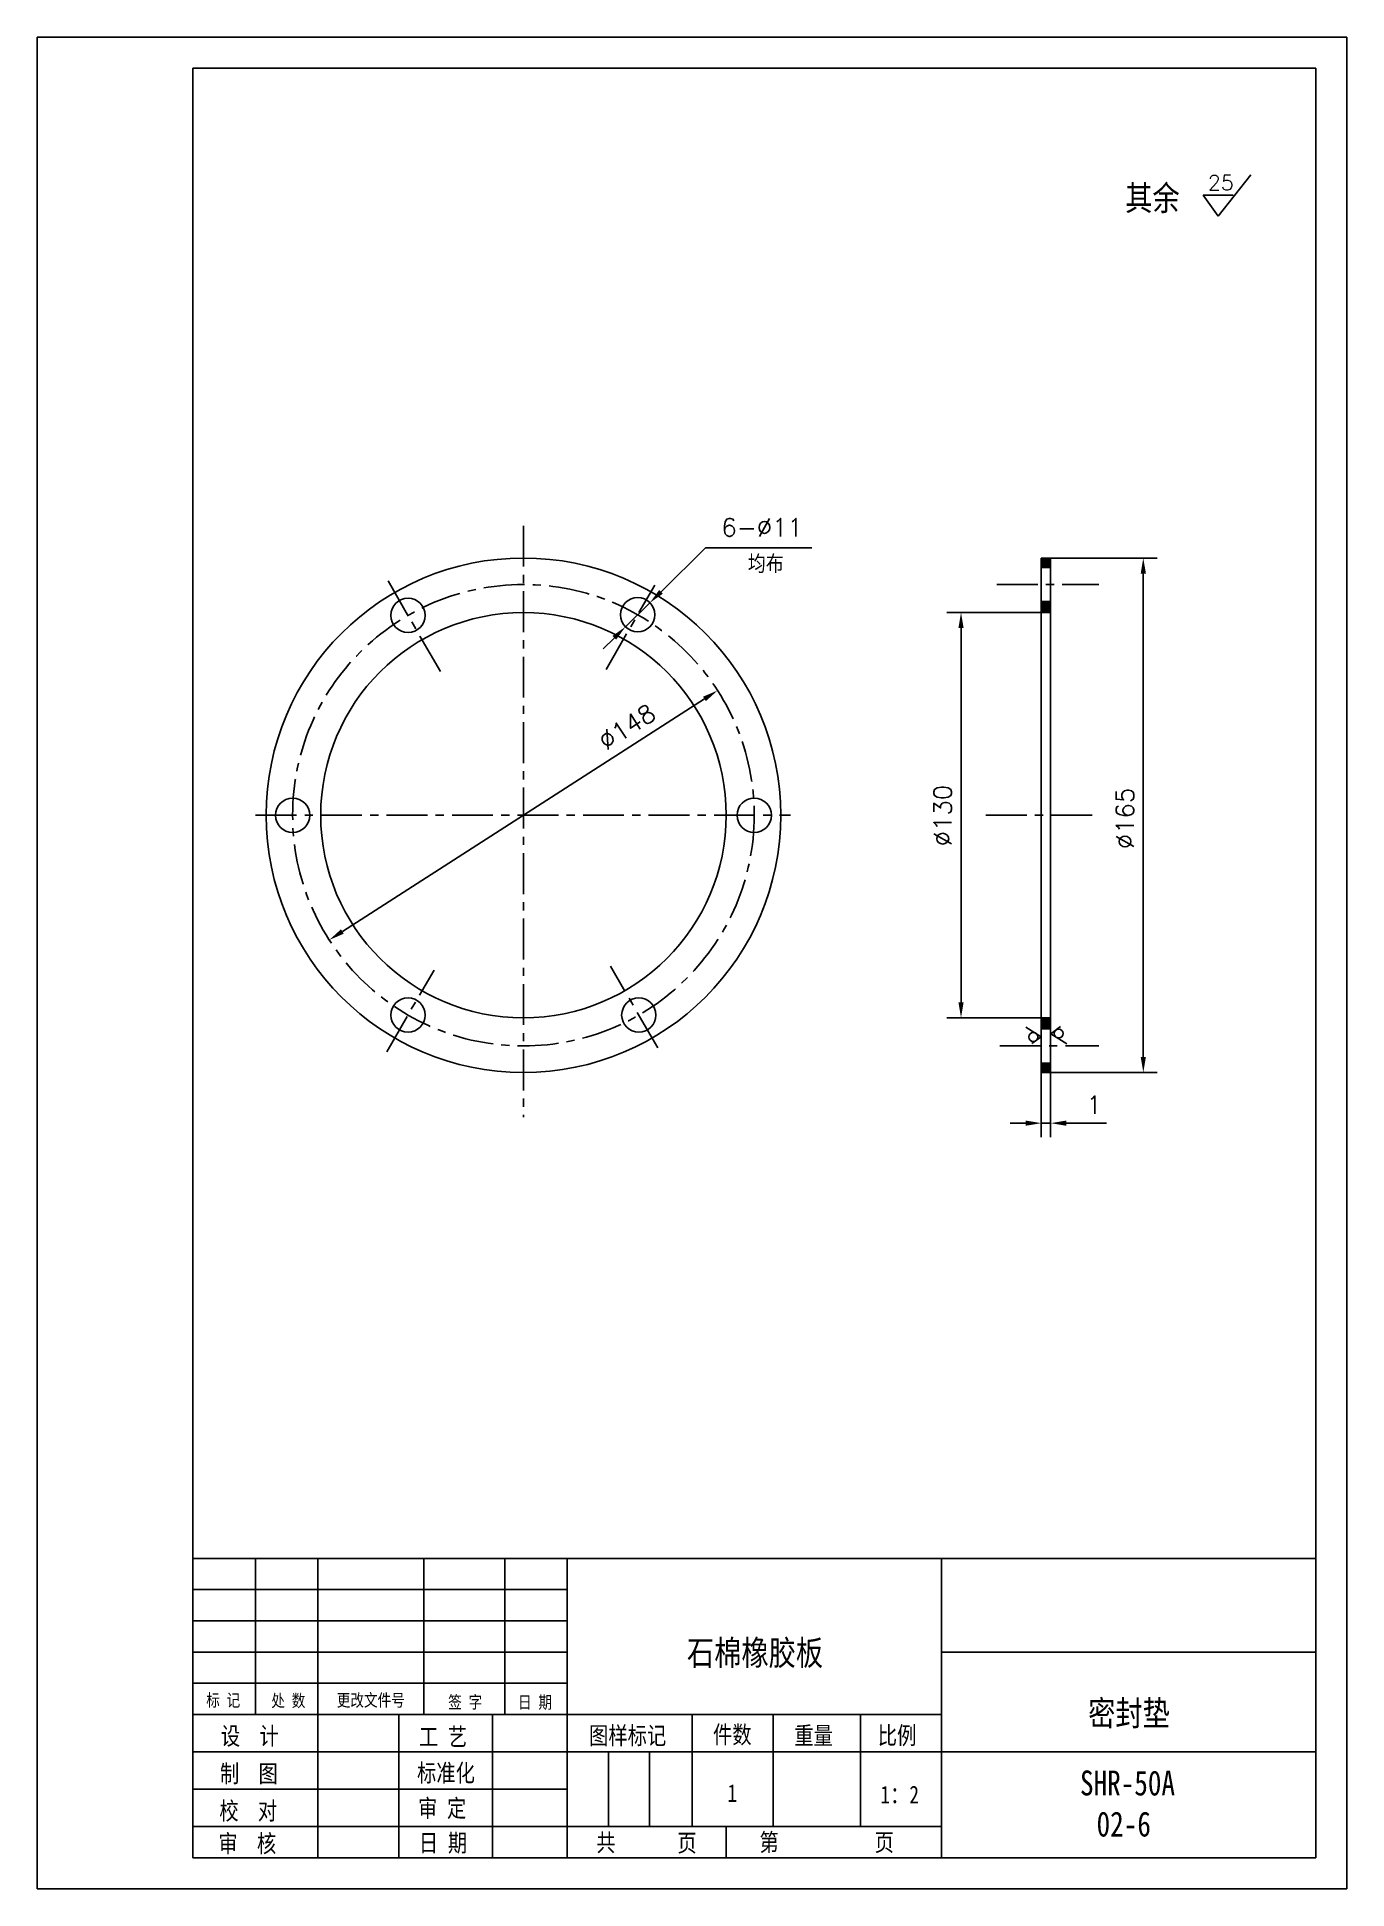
# Model space of a CAD drawing. Extents: x 346 to 766, y 134 to 728.
import ezdxf

# ---------------------------------------------------------------- set-up
doc = ezdxf.new("R2010")
doc.units = 0
doc.header["$LTSCALE"] = 10.5
doc.header["$MEASUREMENT"] = 0
doc.linetypes.add('CENTER', pattern=[2, 1.25, -0.25, 0.25, -0.25])
doc.layers.get('0').update_dxf_attribs({"color": 2, "linetype": 'CONTINUOUS'})
doc.layers.get('DEFPOINTS').update_dxf_attribs({"linetype": 'CONTINUOUS'})
doc.layers.add('PART', color=3, linetype='CONTINUOUS')
doc.layers.add('SMPEN_THICK', color=7, linetype='CONTINUOUS')
doc.styles.add('HZDX', font='', dxfattribs={"width": 0.8, "height": 7.5})
doc.styles.get("Standard").update_dxf_attribs({"font": 'txt.shx', "height": 5.75, "bigfont": 'hzfs.shx'})
doc.styles.get('HZDX').set_extended_font_data('SimSun')
doc.dimstyles.get("Standard").update_dxf_attribs({"dimtxt": 0.18, "dimasz": 0.18, "dimexe": 0.18, "dimexo": 0.0625, "dimgap": 0.09, "dimtad": 0, "dimtih": 1, "dimtoh": 1, "dimdec": 4, "dimzin": 0, "dimdsep": 46, "dimtxsty": 'Standard', "dimcen": 0.09, "dimadec": 0, "dimazin": 0, "dimtfac": 1, "dimtdec": 4, "dimtofl": 0, "dimtmove": 0, "dimatfit": 3, "dimfxl": 1, "dimtolj": 1, "dimtzin": 0, "dimarcsym": 0})

# ---------------------------------------------------------------- blocks, each defined once
blk = doc.blocks.new('*D5')
at = {"color": 2, "linetype": 'ByBlock', "transparency": 16777216}
for p, q in [((667.74, 543.41), (637.51, 543.41)), ((642.01, 538.41), (642.01, 418.41)), ((667.74, 413.41), (637.51, 413.41))]:
    blk.add_line(p, q, dxfattribs=at)
for points in [[(641.17, 538.41), (642.84, 538.41), (642.01, 543.41)], [(641.17, 418.41), (642.84, 418.41), (642.01, 413.41)]]:
    blk.add_solid(points, dxfattribs=at)
at = {"layer": 'DEFPOINTS', "color": 0, "linetype": 'ByBlock', "transparency": 16777216}
for p in [(667.74, 543.41), (642.01, 413.41), (667.74, 413.41)]:
    blk.add_point(p, dxfattribs=at)
at = {"color": 2, "linetype": 'ByBlock', "transparency": 16777216, "insert": (636.13, 478.28), "char_height": 5.75, "attachment_point": 5, "rotation": 90}
blk.add_mtext('\\A1;∅130', dxfattribs=at)
blk = doc.blocks.new('*D6')
at = {"color": 2, "linetype": 'ByBlock', "transparency": 16777216}
for p, q in [((670.74, 560.91), (704.95, 560.91)), ((700.45, 555.91), (700.45, 400.91)), ((670.74, 395.91), (704.95, 395.91))]:
    blk.add_line(p, q, dxfattribs=at)
for points in [[(699.62, 555.91), (701.29, 555.91), (700.45, 560.91)], [(699.62, 400.91), (701.29, 400.91), (700.45, 395.91)]]:
    blk.add_solid(points, dxfattribs=at)
at = {"layer": 'DEFPOINTS', "color": 0, "linetype": 'ByBlock', "transparency": 16777216}
for p in [(670.74, 560.91), (670.74, 395.91), (700.45, 395.91)]:
    blk.add_point(p, dxfattribs=at)
at = {"color": 2, "linetype": 'ByBlock', "transparency": 16777216, "insert": (694.58, 477.38), "char_height": 5.75, "attachment_point": 5, "rotation": 90}
blk.add_mtext('\\A1;∅165', dxfattribs=at)
blk = doc.blocks.new('*D7')
at = {"color": 2, "linetype": 'ByBlock', "transparency": 16777216}
for p, q in [((667.74, 398.41), (667.74, 377.64)), ((670.74, 398.41), (670.74, 377.64)), ((662.74, 382.14), (657.74, 382.14)), ((667.74, 382.14), (670.74, 382.14)), ((675.74, 382.14), (688.66, 382.14))]:
    blk.add_line(p, q, dxfattribs=at)
for points in [[(662.74, 382.97), (662.74, 381.31), (667.74, 382.14)], [(675.74, 382.97), (675.74, 381.31), (670.74, 382.14)]]:
    blk.add_solid(points, dxfattribs=at)
at = {"layer": 'DEFPOINTS', "color": 0, "linetype": 'ByBlock', "transparency": 16777216}
for p in [(667.74, 398.41), (670.74, 398.41), (670.74, 382.14)]:
    blk.add_point(p, dxfattribs=at)
at = {"color": 2, "linetype": 'ByBlock', "transparency": 16777216, "insert": (684.7, 388.02), "char_height": 5.75, "attachment_point": 5}
blk.add_mtext('\\A1;1', dxfattribs=at)
blk = doc.blocks.new('*D8')
at = {"color": 2, "linetype": 'ByBlock', "transparency": 16777216}
blk.add_line((443.65, 441.11), (559.74, 515.71), dxfattribs=at)
for points in [[(559.29, 516.41), (560.19, 515.01), (563.95, 518.42)], [(443.2, 441.81), (444.1, 440.41), (439.44, 438.4)]]:
    blk.add_solid(points, dxfattribs=at)
at = {"layer": 'DEFPOINTS', "color": 0, "linetype": 'ByBlock', "transparency": 16777216}
for p in [(563.95, 518.42), (439.44, 438.4)]:
    blk.add_point(p, dxfattribs=at)
at = {"color": 2, "linetype": 'ByBlock', "transparency": 16777216, "insert": (534.9, 506.73), "char_height": 5.75, "attachment_point": 5, "rotation": 32.72665}
blk.add_mtext('\\A1;∅148', dxfattribs=at)

msp = doc.modelspace()

# ---------------------------------------------------------------- hatches: boundary and pattern name
at = {"layer": 'SMPEN_THICK'}
h = msp.add_hatch(dxfattribs=at)
h.set_pattern_fill('ANSI31', color=256, style=0)
h.paths.add_polyline_path([(667.74175, 557.90964), (670.74175, 557.90964), (670.74175, 560.90964), (667.74175, 560.90964)])
h.paths.add_polyline_path([(670.74175, 543.40964), (670.74175, 546.90964), (667.74175, 546.90964), (667.74175, 543.40964)])
h.paths.add_polyline_path([(667.74175, 413.40964), (667.74175, 409.90964), (670.74175, 409.90964), (670.74175, 413.40964)])
h.paths.add_polyline_path([(670.74175, 395.90964), (670.74175, 398.90964), (667.74175, 398.90964), (667.74175, 395.90964)])

# ---------------------------------------------------------------- linework, layer by layer
for p, q in [((734.96226, 683.76193), (724.45651, 670.57518)), ((719.60677, 677.27537), (724.45651, 670.57518)), ((729.30626, 677.27537), (719.60677, 677.27537))]:
    msp.add_line(p, q)
at = {"color": 2, "linetype": 'ByBlock'}
for p, q in [((545.81958, 550.06816), (560.12634, 564.15244)), ((534.41756, 538.84345), (542.25645, 546.56044)), ((530.85443, 535.33573), (527.2913, 531.82801))]:
    msp.add_line(p, q, dxfattribs=at)
for points in [[(545.23496, 550.66202), (546.4042, 549.47431), (542.25645, 546.56044)], [(530.26981, 535.92959), (531.43905, 534.74188), (534.41756, 538.84345)]]:
    msp.add_solid(points, dxfattribs=at)
at = {"layer": 'DEFPOINTS', "color": 0, "linetype": 'ByBlock'}
msp.add_point((532.91756, 536.24538), dxfattribs=at)
at = {"layer": 'PART', "color": 6, "linetype": 'Continuous'}
for p, q in [((345.74862, 728.00996), (765.74862, 728.00996)), ((765.74862, 728.00996), (765.74862, 134.00996)), ((765.74862, 134.00996), (345.74862, 134.00996))]:
    msp.add_line(p, q, dxfattribs=at)
at = {"layer": 'PART', "color": 5, "linetype": 'Continuous'}
for p, q in [((395.74862, 718.00996), (755.74862, 718.00996)), ((755.74862, 718.00996), (755.74862, 144.00996)), ((395.74862, 240.00996), (395.74862, 144.00996)), ((755.74862, 144.00996), (395.74862, 144.00996))]:
    msp.add_line(p, q, dxfattribs=at)
at = {"layer": 'PART', "linetype": 'Continuous'}
for p, q in [((755.74862, 240.00996), (395.74862, 240.00996)), ((415.74862, 240.00996), (415.74862, 190.00996)), ((435.74862, 240.00996), (435.74862, 144.00996)), ((469.74862, 240.00996), (469.74862, 190.00996)), ((495.74862, 240.00996), (495.74862, 190.00996)), ((515.74862, 240.00996), (515.74862, 144.00996)), ((635.74862, 240.00996), (635.74862, 144.00996)), ((755.74862, 210.00996), (635.74862, 210.00996)), ((461.74862, 190.00996), (461.74862, 144.00996)), ((491.74862, 190.00996), (491.74862, 144.00996)), ((555.74862, 190.00996), (555.74862, 154.00996)), ((581.74862, 190.00996), (581.74862, 154.00996)), ((609.74862, 190.00996), (609.74862, 154.00996)), ((528.94862, 178.00996), (528.94862, 154.00996)), ((542.14862, 178.00996), (542.14862, 154.00996)), ((755.74862, 178.00996), (635.74862, 178.00996)), ((566.70417, 154.00996), (566.70417, 144.00996))]:
    msp.add_line(p, q, dxfattribs=at)
at = {"layer": 'SMPEN_THICK', "color": 6}
msp.add_line((345.74862, 134.00996), (345.74862, 728.00996), dxfattribs=at)
at = {"layer": 'SMPEN_THICK', "color": 5}
msp.add_line((395.74862, 240.00996), (395.74862, 718.00996), dxfattribs=at)
at = {"layer": 'SMPEN_THICK', "linetype": 'CENTER'}
for p, q in [((501.69687, 571.26169), (501.69687, 381.60644)), ((475.07261, 524.52423), (458.30152, 553.57261)), ((528.23302, 525.20133), (543.83619, 552.22681)), ((653.48762, 552.40964), (686.19118, 552.40964)), ((415.80811, 478.40964), (587.35746, 478.40964)), ((649.97537, 478.40964), (686.19118, 478.40964)), ((457.8776, 402.51243), (473.03364, 428.76346)), ((544.76147, 403.81957), (529.62255, 430.04096)), ((654.49113, 404.40964), (686.19118, 404.40964))]:
    msp.add_line(p, q, dxfattribs=at)
at = {"layer": 'SMPEN_THICK'}
for p, q in [((560.12634, 564.15244), (594.15769, 564.15244)), ((667.7209, 407.35778), (662.80582, 410.44985)), ((673.93552, 410.63468), (670.78784, 408.29999)), ((664.68246, 405.18685), (667.7209, 407.35778)), ((670.78784, 408.29999), (675.89465, 405.12627)), ((515.74862, 230.00996), (395.74862, 230.00996)), ((515.74862, 220.00996), (395.74862, 220.00996)), ((515.74862, 210.00996), (395.74862, 210.00996)), ((515.74862, 200.00996), (395.74862, 200.00996)), ((635.74862, 190.00996), (395.74862, 190.00996)), ((635.74862, 178.00996), (395.74862, 178.00996)), ((515.74862, 166.00996), (395.74862, 166.00996)), ((635.74862, 154.00996), (395.74862, 154.00996))]:
    msp.add_line(p, q, dxfattribs=at)
at = {"layer": 'SMPEN_THICK', "color": 4}
for p, q in [((667.74175, 560.90964), (667.74175, 395.90964)), ((667.74175, 560.90964), (670.74175, 560.90964)), ((670.74175, 560.90964), (670.74175, 395.90964)), ((667.74175, 557.90964), (670.74175, 557.90964)), ((667.74175, 546.90964), (670.74175, 546.90964)), ((667.74175, 543.40964), (670.74175, 543.40964)), ((667.74175, 413.40964), (670.74175, 413.40964)), ((667.74175, 409.90964), (670.74175, 409.90964)), ((667.74175, 398.90964), (670.74175, 398.90964)), ((667.74175, 395.90964), (670.74175, 395.90964))]:
    msp.add_line(p, q, dxfattribs=at)
for centre, radius in [((501.69687, 478.40964), 82.5), ((464.69687, 542.49552), 5.5), ((538.33701, 542.70195), 5.5), ((501.69687, 478.40964), 65), ((427.69687, 478.40964), 5.5), ((575.69687, 478.40964), 5.5), ((464.69687, 414.32376), 5.5), ((538.69687, 414.32376), 5.5)]:
    msp.add_circle(centre, radius, dxfattribs=at)
at = {"layer": 'SMPEN_THICK', "linetype": 'CENTER'}
msp.add_circle((501.69687, 478.40964), 74, dxfattribs=at)
at = {"layer": 'SMPEN_THICK'}
for centre in [(665.18849, 407.28108), (673.32025, 408.37669)]:
    msp.add_circle(centre, 1.40856, dxfattribs=at)

# ---------------------------------------------------------------- texts
msp.add_text('25', height=4.8).set_placement((721.19479, 678.91185))
at = {"color": 2, "linetype": 'ByBlock', "char_height": 5.75, "attachment_point": 5}
for s, insert in [('6-∅11', (578.23512, 570.72691)), ('均布', (579.39624, 558.96667))]:
    msp.add_mtext(s, dxfattribs=dict(at, insert=insert))
at = {"layer": 'SMPEN_THICK', "style": 'HZDX', "width": 0.8}
for s, height, p in [('其余', 8, (694.65835, 672.38265)), ('石棉橡胶板', 8, (554.13619, 205.76556)), ('标 记', 4, (399.98227, 192.55104)), ('处 数', 4, (420.86667, 192.42294)), ('更改文件号', 4, (441.84569, 192.55282)), ('签 字', 4, (477.57365, 191.94454)), ('日 期', 4, (499.95131, 191.90098)), ('密封垫', 8, (682.77187, 186.39108)), ('设  计', 5.67, (404.69522, 180.24806)), ('工 艺', 5.67, (468.1787, 179.98934)), ('图样标记', 5.67, (522.74273, 180.38595)), ('件数', 5.67, (562.48471, 180.6832)), ('重量', 5.67, (588.54688, 180.38682)), ('比例', 5.67, (615.31807, 180.4238)), ('制  图', 5.67, (404.3987, 168.18417)), ('标准化', 5.67, (467.58567, 168.40696)), ('1', 5.67, (567.12446, 161.9169)), ('1：2', 5.67, (616.1689, 161.44707)), ('SHR-50A', 8, (680.15366, 164.00123)), ('校  对', 5.67, (404.19496, 156.22652)), ('审 定', 5.67, (467.91918, 157.0836)), ('02-6', 8, (685.47365, 150.83073)), ('审  核', 5.67, (403.89844, 145.7608)), ('日 期', 5.67, (468.1912, 145.97024)), ('共', 5.67, (525.04864, 146.07417)), ('页', 5.67, (551.0646, 145.94447)), ('第', 5.67, (577.38393, 146.14812)), ('页', 5.67, (614.31461, 146.14812))]:
    msp.add_text(s, height=height, dxfattribs=at).set_placement(p)

# ---------------------------------------------------------------- dimensions: what is measured, and where the dimension line sits
at = {"layer": 'SMPEN_THICK'}
for base, p1, p2, picture, middle in [((700.45322, 395.90964), (670.74175, 560.90964), (670.74175, 395.90964), '*D6', (700.45322, 477.37589)), ((642.00791, 413.40964), (667.74175, 543.40964), (667.74175, 413.40964), '*D5', (642.00791, 478.27505))]:
    dim = msp.add_linear_dim(base=base, p1=p1, p2=p2, angle=90, text='%%c<>', dimstyle='Standard', override={"dimscale": 2, "dimtxt": 5, "dimasz": 2.5, "dimexe": 2.25, "dimexo": 0, "dimgap": 1.5, "dimtad": 1, "dimtih": 0, "dimtoh": 0, "dimzin": 8, "dimclrd": 2, "dimclre": 2, "dimclrt": 2, "dimtm": 0.115, "dimtfac": 0.66667, "dimtofl": 1, "dimatfit": 1, "dimtvp": 5, "dimtzin": 8}, dxfattribs=at)
    dim.commit()
    dim.dimension.update_dxf_attribs({"geometry": picture, "text_midpoint": middle, "dimtype": 160})
dim = msp.add_diameter_dim_2p(p1=(439.44368, 438.40289), p2=(563.95007, 518.41638), dimstyle='Standard', override={"dimscale": 2, "dimtxt": 5, "dimasz": 2.5, "dimexe": 2.25, "dimexo": 0, "dimgap": 1.5, "dimtad": 1, "dimtih": 0, "dimtoh": 0, "dimzin": 8, "dimclrd": 2, "dimclre": 2, "dimclrt": 2, "dimtm": 0.115, "dimtfac": 0.66667, "dimtofl": 1, "dimatfit": 1, "dimtvp": 5, "dimtzin": 8}, dxfattribs=at)
dim.commit()
dim.dimension.update_dxf_attribs({"geometry": '*D8', "text_midpoint": (538.0786, 501.7902), "dimtype": 163})
dim = msp.add_linear_dim(base=(670.74175, 379.64136), p1=(667.74175, 395.90964), p2=(670.74175, 395.90964), text='1', dimstyle='Standard', override={"dimscale": 2, "dimtxt": 5, "dimasz": 2.5, "dimexe": 2.25, "dimexo": 0, "dimgap": 1.5, "dimtad": 1, "dimtih": 0, "dimtoh": 0, "dimzin": 8, "dimclrd": 2, "dimclre": 2, "dimclrt": 2, "dimtm": 0.115, "dimtfac": 0.66667, "dimtofl": 1, "dimatfit": 1, "dimtvp": 5, "dimtzin": 8}, dxfattribs=at)
dim.commit()
dim.dimension.update_dxf_attribs({"geometry": '*D7', "text_midpoint": (684.70009, 379.64136), "dimtype": 160, "insert": (0, -2.5)})

doc.saveas('drawing.dxf')
